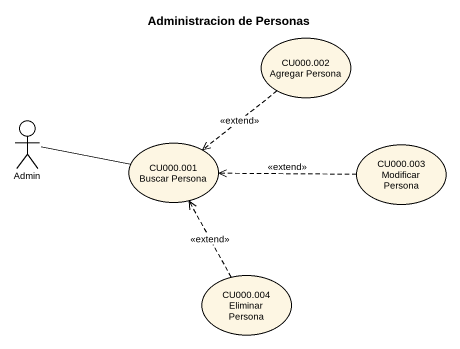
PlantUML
@startuml
title Administracion de Personas
usecase "CU000.002 Agregar Persona" as CU000_002_Agregar_Persona
actor Admin
usecase "CU000.001 Buscar Persona" as CU000_001_Buscar_Persona
usecase "CU000.003 Modificar Persona" as CU000_003_Modificar_Persona
usecase "CU000.004 Eliminar Persona" as CU000_004_Eliminar_Persona
CU000_002_Agregar_Persona ..> CU000_001_Buscar_Persona : <<extend>>
CU000_001_Buscar_Persona -left- Admin
CU000_003_Modificar_Persona .left.> CU000_001_Buscar_Persona : <<extend>>
CU000_004_Eliminar_Persona .up.> CU000_001_Buscar_Persona : <<extend>>
@enduml
